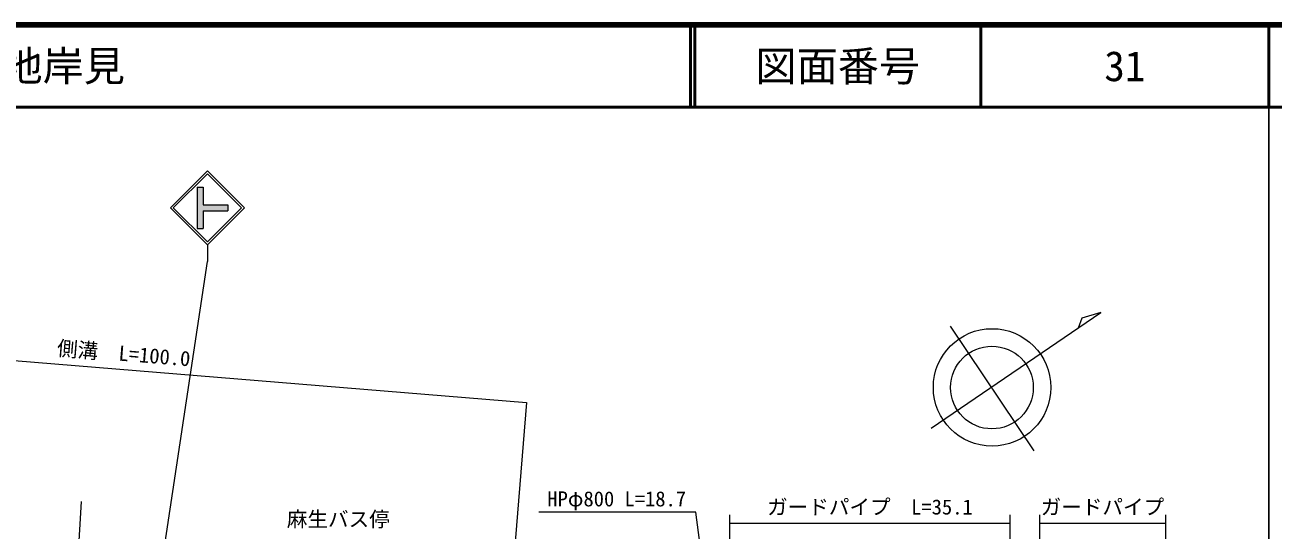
# Model space of a CAD drawing. Units: millimetres, scale not verified. Extents: x 40000 to 680000, y 20000 to 380000.
# Drawn here: x 427880 to 579500, y 318621 to 380000 of the extents above; entities that cross this region are included whole.
import ezdxf
from ezdxf.enums import TextEntityAlignment as Align

# ---------------------------------------------------------------- set-up
doc = ezdxf.new("R2010")
doc.units = ezdxf.units.MM
doc.header["$LTSCALE"] = 1000
for name, color, linetype, lineweight in [('M-BGD', 7, 'Continuous', 13), ('M-BMK-HTXT', 7, 'Continuous', 13), ('M-BMK-SRVR', 3, 'Continuous', 13), ('M-STR-HTXT', 7, 'Continuous', 13), ('M-STR-STRC', 7, 'Continuous', 13), ('M-TTL', 2, 'Continuous', 140), ('M-TTL-BAND', 7, 'Continuous', 25), ('M-TTL-LINE', 7, 'Continuous', 50)]:
    doc.layers.add(name, color=color, linetype=linetype, lineweight=lineweight)
doc.layers.add('M-TTL-TXT', color=7, linetype='Continuous')
doc.styles.add('ＭＳ ゴシック', font='')
doc.styles.get('ＭＳ ゴシック').set_extended_font_data('MS Gothic')

msp = doc.modelspace()

# ---------------------------------------------------------------- hatches: boundary and pattern name
at = {"layer": 'M-STR-STRC'}
msp.add_hatch(color=256, dxfattribs=at).paths.add_polyline_path([(448794, 360271), (449544, 360271), (449544, 358146), (452544, 358146), (452544, 357396), (449544, 357396), (449544, 355271), (448794, 355271)])

# ---------------------------------------------------------------- linework, layer by layer
at = {"layer": 'M-BGD'}
msp.add_line((433994, 308490), (434736, 322084), dxfattribs=at)
at = {"layer": 'M-BMK-SRVR'}
msp.add_line((540267, 343404), (550424, 328256), dxfattribs=at)
msp.add_lwpolyline([(537959, 330996), (558575, 345042), (556286, 344379), (555811, 343160)], dxfattribs=at)
for centre, radius in [((545366, 335957), 7134), ((545349, 335940), 5024)]:
    msp.add_circle(centre, radius, dxfattribs=at)
at = {"layer": 'M-STR-HTXT'}
for p, q in [((509383, 320813), (490290, 320813)), ((514502, 281002), (509383, 320813)), ((513499, 314460), (513499, 320460)), ((547557, 314460), (547557, 320460)), ((551112, 320460), (551112, 314460)), ((566436, 320460), (566436, 314460)), ((513499, 319460), (547557, 319460)), ((551112, 319460), (566436, 319460))]:
    msp.add_line(p, q, dxfattribs=at)
msp.add_lwpolyline([(383450, 303134), (386511, 342521), (488802, 334117), (485831, 297253)], dxfattribs=at)
at = {"layer": 'M-STR-STRC'}
for p, q in [((445545, 357772), (450045, 362272)), ((445898, 357772), (450045, 361919)), ((454545, 357772), (450045, 362272)), ((454192, 357772), (450045, 361919)), ((448794, 360271), (448794, 355271)), ((448794, 360271), (449544, 360271)), ((449544, 360271), (449544, 358146)), ((449544, 358146), (452544, 358146)), ((452544, 358146), (452544, 357396)), ((445545, 357772), (450045, 353271)), ((445898, 357772), (450045, 353625)), ((449544, 357396), (452544, 357396)), ((449544, 357396), (449544, 355271)), ((450045, 353625), (454192, 357772)), ((450045, 353272), (454545, 357772)), ((448794, 355271), (449544, 355271)), ((450045, 353271), (450045, 351271)), ((441659, 295489), (450045, 351271))]:
    msp.add_line(p, q, dxfattribs=at)
at = {"layer": 'M-TTL'}
msp.add_line((680000, 380000), (40000, 380000), dxfattribs=at)
at = {"layer": 'M-TTL-BAND'}
msp.add_line((579000, 20000), (579000, 370000), dxfattribs=at)
at = {"layer": 'M-TTL-LINE'}
for p, q in [((508747, 380000), (508747, 370000)), ((509247, 380000), (509247, 370000)), ((543997, 380000), (543997, 370000)), ((579000, 380000), (579000, 370000)), ((40000, 370000), (680000, 370000))]:
    msp.add_line(p, q, dxfattribs=at)

# ---------------------------------------------------------------- texts
at = {"layer": 'M-BMK-HTXT', "style": 'ＭＳ ゴシック'}
msp.add_text('麻生バス停', height=1833, dxfattribs=at).set_placement((465945, 318476), align=Align.BOTTOM_CENTER)
at = {"layer": 'M-STR-HTXT', "style": 'ＭＳ ゴシック'}
msp.add_text('側溝\u3000L=100.0', height=1833, rotation=355.303, dxfattribs=at).set_placement((439760, 338625), align=Align.BOTTOM_CENTER)
for s, p in [('HPφ800 L=18.7', (499767, 320946)), ('ガードパイプ\u3000L=35.1', (530528, 319960)), ('ガードパイプ', (558774, 319960))]:
    msp.add_text(s, height=1833, dxfattribs=at).set_placement(p, align=Align.BOTTOM_CENTER)
at = {"layer": 'M-TTL-TXT', "style": 'ＭＳ ゴシック'}
msp.add_text('山口市徳地岸見', height=3666, dxfattribs=at).set_placement((405024, 375000), align=Align.MIDDLE_LEFT)
for s, p in [('図面番号', (526622, 375000)), ('31', (561497, 375000))]:
    msp.add_text(s, height=3666, dxfattribs=at).set_placement(p, align=Align.MIDDLE_CENTER)

doc.saveas('drawing.dxf')
